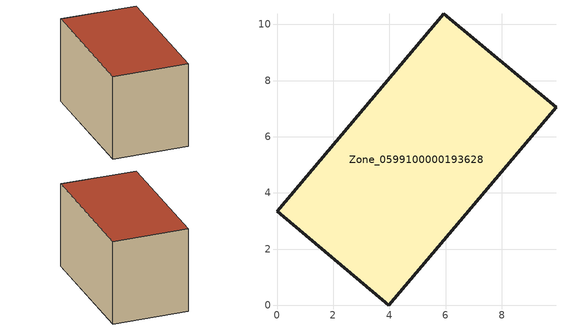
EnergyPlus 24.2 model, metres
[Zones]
Zone_0599100000193628
 floor ground (C_G): 9.93,7.05 3.98,0 0,3.34 5.94,10.38 z0.21
 wall outside (C_F): 3.98,0 9.93,7.05 5.94,10.38 0,3.34 3.98,0 z0.21:6.04
 roof outside (C_R): 5.94,10.38 0,3.34 3.98,0 9.93,7.05 z6.04
[BUILDING]
Pand.0599100000193628: North Axis=0; Terrain=City; Loads Convergence Tolerance Value=0.04; Temperature Convergence Tolerance Value=0.4; Solar Distribution=FullExterior; Maximum Number of Warmup Days=25; Minimum Number of Warmup Days=1
[Site:Location]
Rotterdam.The.Hague.AP_ZH_NLD Design_Conditions: Latitude=51.96; Longitude=4.45; Time Zone=1; Elevation=-4.5
[SITE:GROUNDTEMPERATURE:BUILDINGSURFACE]
18, 18, 18, 18, 18, 18, 18, 18, 18, 18, 18, 18
[MATERIAL] Thermal Absorptance=0.9; Solar Absorptance=0.7; Visible Absorptance=0.7
Name | Roughness | Thickness | Conductivity | Density | Specific Heat
G.TI.1946-1964 | MediumSmooth | 0.15 | 1 | 540 | 1210
F.TI.1946-1964 | Rough | 0.3 | 0.857143 | 1920 | 840
R.TI.1946-1964 | MediumRough | 0.2 | 0.277778 | 1500 | 1000
[CONSTRUCTION]
C_G: G.TI.1946-1964
C_F: F.TI.1946-1964
C_R: R.TI.1946-1964
[ZONE]
Zone_0599100000193628: Type=1; Multiplier=1; Ceiling Height=Autocalculate; Volume=Autocalculate; Floor Area=autocalculate; Part of Total Floor Area=Yes
[ZONEINFILTRATION:DESIGNFLOWRATE]
Infil_Zone_0599100000193628: Zone or ZoneList or Space or SpaceList=Zone_0599100000193628; Schedule=AlwaysOn; Design Flow Rate Calculation Method=Flow/Area; Flow Rate per Floor Area=0.003; Constant Term Coefficient=1; Temperature Term Coefficient=0; Velocity Term Coefficient=0; Velocity Squared Term Coefficient=0
[HVACTEMPLATE:ZONE:IDEALLOADSAIRSYSTEM]
Zone_0599100000193628: Maximum Heating Supply Air Temperature=50; Minimum Cooling Supply Air Temperature=13; Maximum Heating Supply Air Humidity Ratio=0.0156; Minimum Cooling Supply Air Humidity Ratio=0.0077; Heating Limit=NoLimit; Cooling Limit=NoLimit; Dehumidification Control Type=ConstantSensibleHeatRatio; Cooling Sensible Heat Ratio=0.7; Dehumidification Setpoint=60; Humidification Control Type=None; Humidification Setpoint=30; Outdoor Air Method=None; Outdoor Air Flow Rate per Person=0.00944; Outdoor Air Flow Rate per Zone Floor Area=0; Outdoor Air Flow Rate per Zone=0; Demand Controlled Ventilation Type=None; Outdoor Air Economizer Type=NoEconomizer; Heat Recovery Type=None; Sensible Heat Recovery Effectiveness=0.7; Latent Heat Recovery Effectiveness=0.65
[ZONECONTROL:THERMOSTAT]
ThermostatControl_Zone_0599100000193628: Zone or ZoneList=Zone_0599100000193628; Control Type Schedule=DualSetpointControlType; Control 1=Thermostat_Zone_0599100000193628; Temperature Difference Between Cutout And Setpoint=0
[THERMOSTATSETPOINT:DUALSETPOINT]
Thermostat_Zone_0599100000193628: Heating Setpoint Temperature Schedule=HeatingSetpoint_Zone_0599100000193628; Cooling Setpoint Temperature Schedule=CoolingSetpoint_Zone_0599100000193628
[SCHEDULE:COMPACT]
HeatingSetpoint_Zone_0599100000193628: Through: 12/31, For: AllDays, Until: 24:00, 21
CoolingSetpoint_Zone_0599100000193628: Through: 12/31, For: AllDays, Until: 24:00, 24
DualSetpointControlType: Through: 12/31, For: AllDays, Until: 24:00, 4
AlwaysOn: Through: 12/31, For: AllDays, Until: 24:00, 1
